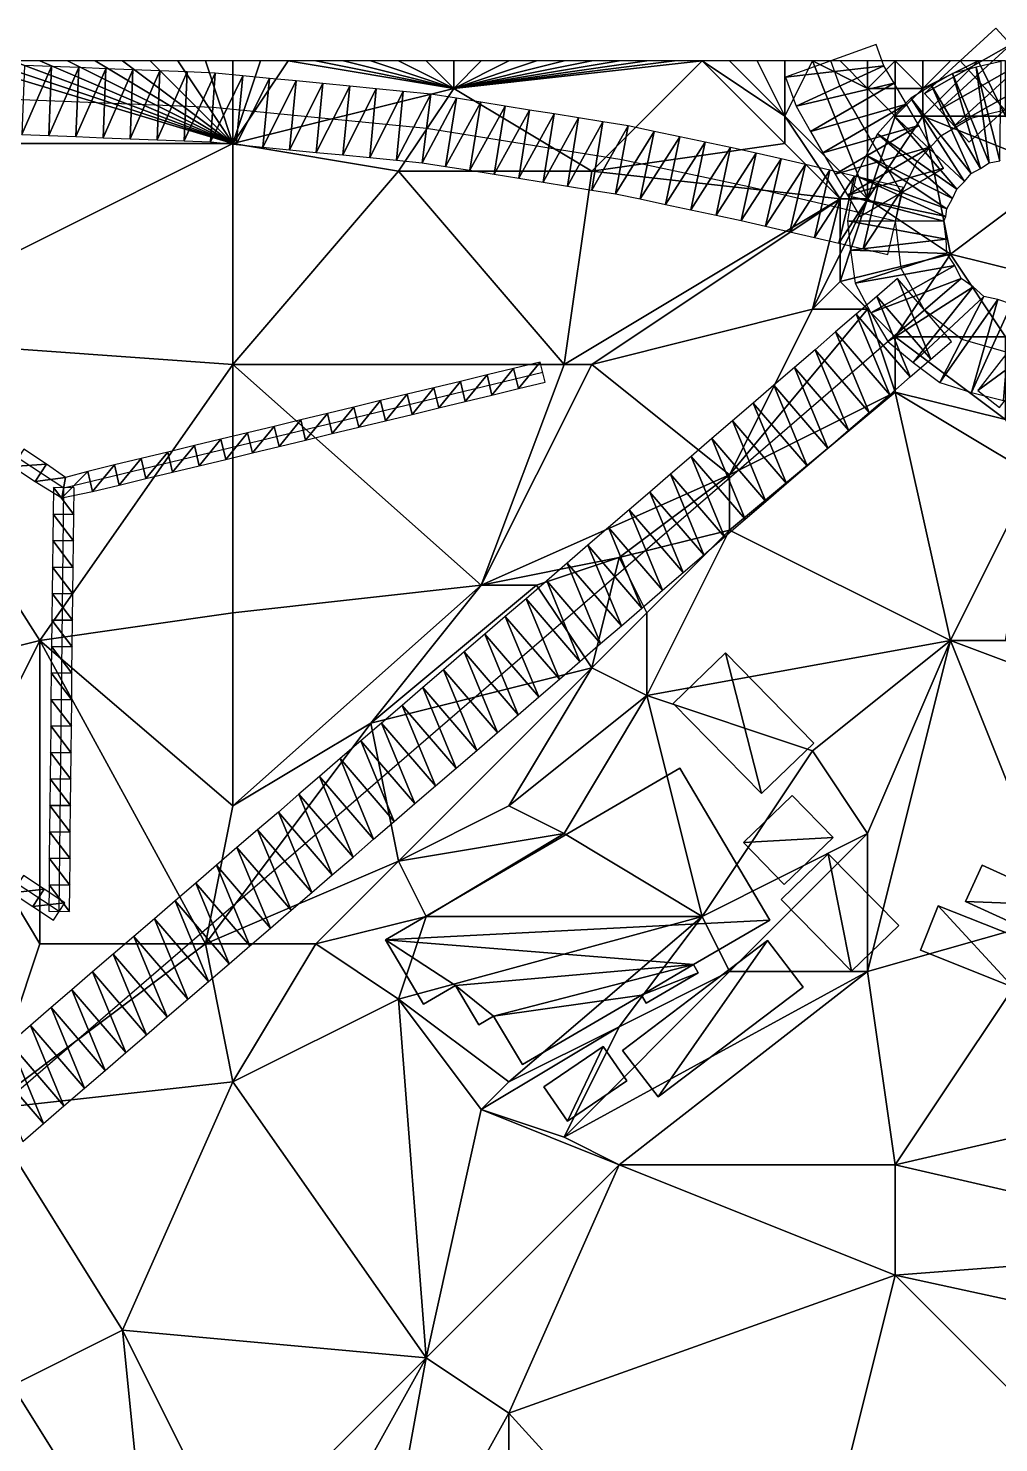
# Model space of a CAD drawing. Header units: metres. Extents: x -1103 to 901, y -902 to 905.
# Drawn here: x 273.2 to 343.5, y 799.9 to 902.4 of the extents above; entities that cross this region are included whole.
import ezdxf

# ---------------------------------------------------------------- set-up
doc = ezdxf.new("R2010")
doc.units = ezdxf.units.M
for name, color, linetype in [('OSM_BUILDING_FOOTPRINTS', 7, 'CONTINUOUS'), ('OSM_BUILDING_ROOFS', 1, 'CONTINUOUS'), ('OSM_BUILDING_WALLS', 8, 'CONTINUOUS'), ('OSM_PATH_AXES', 30, 'CONTINUOUS'), ('OSM_PATH_SURFACE', 30, 'CONTINUOUS'), ('OSM_ROAD_AXES', 2, 'CONTINUOUS'), ('OSM_ROAD_SURFACE', 9, 'CONTINUOUS'), ('OSM_TERRAIN', 3, 'CONTINUOUS')]:
    doc.layers.add(name, color=color, linetype=linetype)

msp = doc.modelspace()

# ---------------------------------------------------------------- linework, layer by layer
at = {"layer": 'OSM_BUILDING_FOOTPRINTS'}
for points in [[(319.91, 853.43, 14), (323.71, 857.09, 14), (330.1, 850.56, 14), (326.3, 846.9, 14), (319.91, 853.43, 14)], [(320.39, 848.75, 13.51), (326.91, 837.73, 13.51), (321.37, 834.5, 13.51), (321.72, 833.91, 13.51), (317.96, 831.71, 13.51), (317.61, 832.3, 13.51), (308.98, 827.26, 13.51), (306.89, 830.77, 13.51), (305.82, 830.15, 13.51), (304.14, 833, 13.51), (301.81, 831.63, 13.51), (299.05, 836.3, 13.51), (320.39, 848.75, 13.51)], [(328.54, 846.75, 13.57), (331.5, 843.72, 13.57), (327.96, 840.32, 13.57), (325.01, 843.35, 13.57), (328.54, 846.75, 13.57)], [(327.73, 839.22, 13.31), (331.13, 842.53, 13.31), (336.25, 837.33, 13.31), (332.84, 834.02, 13.31), (327.73, 839.22, 13.31)], [(342.31, 841.7, 12.94), (348.72, 838.78, 12.94), (347.5, 836.15, 12.94), (341.09, 839.07, 12.94), (342.31, 841.7, 12.94)], [(337.83, 835.56, 13.07), (339.12, 838.77, 13.07), (345.83, 836.1, 13.07), (344.54, 832.88, 13.07), (337.83, 835.56, 13.07)], [(316.23, 828.27, 13.3), (326.74, 836.24, 13.3), (329.32, 832.88, 13.3), (318.81, 824.92, 13.3), (316.23, 828.27, 13.3)], [(310.53, 825.65, 13.15), (314.84, 828.58, 13.15), (316.55, 826.08, 13.15), (312.24, 823.16, 13.15), (310.53, 825.65, 13.15)]]:
    msp.add_polyline3d(points, close=True, dxfattribs=at)
at = {"layer": 'OSM_BUILDING_ROOFS'}
for points in [[(323.71, 857.09, 24), (319.91, 853.43, 24), (326.3, 846.9, 24)], [(323.71, 857.09, 24), (326.3, 846.9, 24), (330.1, 850.56, 24)], [(326.91, 837.73, 23.51), (320.39, 848.75, 23.51), (299.05, 836.3, 23.51)], [(331.5, 843.72, 23.57), (328.54, 846.75, 23.57), (325.01, 843.35, 23.57)], [(331.5, 843.72, 23.57), (325.01, 843.35, 23.57), (327.96, 840.32, 23.57)], [(331.13, 842.53, 23.31), (327.73, 839.22, 23.31), (332.84, 834.02, 23.31)], [(331.13, 842.53, 23.31), (332.84, 834.02, 23.31), (336.25, 837.33, 23.31)], [(348.72, 838.78, 22.94), (342.31, 841.7, 22.94), (341.09, 839.07, 22.94)], [(339.12, 838.77, 23.07), (337.83, 835.56, 23.07), (344.54, 832.88, 23.07)], [(339.12, 838.77, 23.07), (344.54, 832.88, 23.07), (345.83, 836.1, 23.07)], [(348.72, 838.78, 22.94), (341.09, 839.07, 22.94), (347.5, 836.15, 22.94)], [(321.37, 834.5, 23.51), (326.91, 837.73, 23.51), (299.05, 836.3, 23.51)], [(299.05, 836.3, 23.51), (301.81, 831.63, 23.51), (304.14, 833, 23.51)], [(321.37, 834.5, 23.51), (299.05, 836.3, 23.51), (304.14, 833, 23.51)], [(326.74, 836.24, 23.3), (316.23, 828.27, 23.3), (318.81, 824.92, 23.3)], [(326.74, 836.24, 23.3), (318.81, 824.92, 23.3), (329.32, 832.88, 23.3)], [(321.37, 834.5, 23.51), (304.14, 833, 23.51), (306.89, 830.77, 23.51)], [(321.37, 834.5, 23.51), (306.89, 830.77, 23.51), (317.61, 832.3, 23.51)], [(317.61, 832.3, 23.51), (321.72, 833.91, 23.51), (321.37, 834.5, 23.51)], [(317.61, 832.3, 23.51), (317.96, 831.71, 23.51), (321.72, 833.91, 23.51)], [(304.14, 833, 23.51), (305.82, 830.15, 23.51), (306.89, 830.77, 23.51)], [(306.89, 830.77, 23.51), (308.98, 827.26, 23.51), (317.61, 832.3, 23.51)], [(314.84, 828.58, 23.15), (310.53, 825.65, 23.15), (312.24, 823.16, 23.15)], [(314.84, 828.58, 23.15), (312.24, 823.16, 23.15), (316.55, 826.08, 23.15)]]:
    msp.add_3dface(points, dxfattribs=at)
at = {"layer": 'OSM_BUILDING_WALLS'}
for points in [[(323.71, 857.09, 14), (319.91, 853.43, 14), (319.91, 853.43, 24)], [(323.71, 857.09, 14), (319.91, 853.43, 24), (323.71, 857.09, 24)], [(330.1, 850.56, 14), (323.71, 857.09, 14), (323.71, 857.09, 24)], [(330.1, 850.56, 14), (323.71, 857.09, 24), (330.1, 850.56, 24)], [(319.91, 853.43, 14), (326.3, 846.9, 14), (326.3, 846.9, 24)], [(319.91, 853.43, 14), (326.3, 846.9, 24), (319.91, 853.43, 24)], [(326.3, 846.9, 14), (330.1, 850.56, 14), (330.1, 850.56, 24)], [(326.3, 846.9, 14), (330.1, 850.56, 24), (326.3, 846.9, 24)], [(320.39, 848.75, 13.51), (299.05, 836.3, 13.51), (299.05, 836.3, 23.51)], [(320.39, 848.75, 13.51), (299.05, 836.3, 23.51), (320.39, 848.75, 23.51)], [(326.91, 837.73, 13.51), (320.39, 848.75, 13.51), (320.39, 848.75, 23.51)], [(326.91, 837.73, 13.51), (320.39, 848.75, 23.51), (326.91, 837.73, 23.51)], [(328.54, 846.75, 13.57), (325.01, 843.35, 13.57), (325.01, 843.35, 23.57)], [(328.54, 846.75, 13.57), (325.01, 843.35, 23.57), (328.54, 846.75, 23.57)], [(331.5, 843.72, 13.57), (328.54, 846.75, 13.57), (328.54, 846.75, 23.57)], [(331.5, 843.72, 13.57), (328.54, 846.75, 23.57), (331.5, 843.72, 23.57)], [(327.96, 840.32, 13.57), (331.5, 843.72, 13.57), (331.5, 843.72, 23.57)], [(327.96, 840.32, 13.57), (331.5, 843.72, 23.57), (327.96, 840.32, 23.57)], [(325.01, 843.35, 13.57), (327.96, 840.32, 13.57), (327.96, 840.32, 23.57)], [(325.01, 843.35, 13.57), (327.96, 840.32, 23.57), (325.01, 843.35, 23.57)], [(331.13, 842.53, 13.31), (327.73, 839.22, 13.31), (327.73, 839.22, 23.31)], [(331.13, 842.53, 13.31), (327.73, 839.22, 23.31), (331.13, 842.53, 23.31)], [(336.25, 837.33, 13.31), (331.13, 842.53, 13.31), (331.13, 842.53, 23.31)], [(336.25, 837.33, 13.31), (331.13, 842.53, 23.31), (336.25, 837.33, 23.31)], [(342.31, 841.7, 12.94), (341.09, 839.07, 12.94), (341.09, 839.07, 22.94)], [(342.31, 841.7, 12.94), (341.09, 839.07, 22.94), (342.31, 841.7, 22.94)], [(348.72, 838.78, 12.94), (342.31, 841.7, 12.94), (342.31, 841.7, 22.94)], [(348.72, 838.78, 12.94), (342.31, 841.7, 22.94), (348.72, 838.78, 22.94)], [(327.73, 839.22, 13.31), (332.84, 834.02, 13.31), (332.84, 834.02, 23.31)], [(327.73, 839.22, 13.31), (332.84, 834.02, 23.31), (327.73, 839.22, 23.31)], [(339.12, 838.77, 13.07), (337.83, 835.56, 13.07), (337.83, 835.56, 23.07)], [(339.12, 838.77, 13.07), (337.83, 835.56, 23.07), (339.12, 838.77, 23.07)], [(345.83, 836.1, 13.07), (339.12, 838.77, 13.07), (339.12, 838.77, 23.07)], [(345.83, 836.1, 13.07), (339.12, 838.77, 23.07), (345.83, 836.1, 23.07)], [(341.09, 839.07, 12.94), (347.5, 836.15, 12.94), (347.5, 836.15, 22.94)], [(341.09, 839.07, 12.94), (347.5, 836.15, 22.94), (341.09, 839.07, 22.94)], [(321.37, 834.5, 13.51), (326.91, 837.73, 13.51), (326.91, 837.73, 23.51)], [(321.37, 834.5, 13.51), (326.91, 837.73, 23.51), (321.37, 834.5, 23.51)], [(332.84, 834.02, 13.31), (336.25, 837.33, 13.31), (336.25, 837.33, 23.31)], [(332.84, 834.02, 13.31), (336.25, 837.33, 23.31), (332.84, 834.02, 23.31)], [(299.05, 836.3, 13.51), (301.81, 831.63, 13.51), (301.81, 831.63, 23.51)], [(299.05, 836.3, 13.51), (301.81, 831.63, 23.51), (299.05, 836.3, 23.51)], [(326.74, 836.24, 13.3), (316.23, 828.27, 13.3), (316.23, 828.27, 23.3)], [(326.74, 836.24, 13.3), (316.23, 828.27, 23.3), (326.74, 836.24, 23.3)], [(329.32, 832.88, 13.3), (326.74, 836.24, 13.3), (326.74, 836.24, 23.3)], [(329.32, 832.88, 13.3), (326.74, 836.24, 23.3), (329.32, 832.88, 23.3)], [(337.83, 835.56, 13.07), (344.54, 832.88, 13.07), (344.54, 832.88, 23.07)], [(337.83, 835.56, 13.07), (344.54, 832.88, 23.07), (337.83, 835.56, 23.07)], [(321.72, 833.91, 13.51), (321.37, 834.5, 13.51), (321.37, 834.5, 23.51)], [(321.72, 833.91, 13.51), (321.37, 834.5, 23.51), (321.72, 833.91, 23.51)], [(317.96, 831.71, 13.51), (321.72, 833.91, 13.51), (321.72, 833.91, 23.51)], [(317.96, 831.71, 13.51), (321.72, 833.91, 23.51), (317.96, 831.71, 23.51)], [(301.81, 831.63, 13.51), (304.14, 833, 13.51), (304.14, 833, 23.51)], [(301.81, 831.63, 13.51), (304.14, 833, 23.51), (301.81, 831.63, 23.51)], [(304.14, 833, 13.51), (305.82, 830.15, 13.51), (305.82, 830.15, 23.51)], [(304.14, 833, 13.51), (305.82, 830.15, 23.51), (304.14, 833, 23.51)], [(318.81, 824.92, 13.3), (329.32, 832.88, 13.3), (329.32, 832.88, 23.3)], [(318.81, 824.92, 13.3), (329.32, 832.88, 23.3), (318.81, 824.92, 23.3)], [(308.98, 827.26, 13.51), (317.61, 832.3, 13.51), (317.61, 832.3, 23.51)], [(308.98, 827.26, 13.51), (317.61, 832.3, 23.51), (308.98, 827.26, 23.51)], [(317.61, 832.3, 13.51), (317.96, 831.71, 13.51), (317.96, 831.71, 23.51)], [(317.61, 832.3, 13.51), (317.96, 831.71, 23.51), (317.61, 832.3, 23.51)], [(305.82, 830.15, 13.51), (306.89, 830.77, 13.51), (306.89, 830.77, 23.51)], [(305.82, 830.15, 13.51), (306.89, 830.77, 23.51), (305.82, 830.15, 23.51)], [(306.89, 830.77, 13.51), (308.98, 827.26, 13.51), (308.98, 827.26, 23.51)], [(306.89, 830.77, 13.51), (308.98, 827.26, 23.51), (306.89, 830.77, 23.51)], [(314.84, 828.58, 13.15), (310.53, 825.65, 13.15), (310.53, 825.65, 23.15)], [(314.84, 828.58, 13.15), (310.53, 825.65, 23.15), (314.84, 828.58, 23.15)], [(316.55, 826.08, 13.15), (314.84, 828.58, 13.15), (314.84, 828.58, 23.15)], [(316.55, 826.08, 13.15), (314.84, 828.58, 23.15), (316.55, 826.08, 23.15)], [(316.23, 828.27, 13.3), (318.81, 824.92, 13.3), (318.81, 824.92, 23.3)], [(316.23, 828.27, 13.3), (318.81, 824.92, 23.3), (316.23, 828.27, 23.3)], [(310.53, 825.65, 13.15), (312.24, 823.16, 13.15), (312.24, 823.16, 23.15)], [(310.53, 825.65, 13.15), (312.24, 823.16, 23.15), (310.53, 825.65, 23.15)], [(312.24, 823.16, 13.15), (316.55, 826.08, 13.15), (316.55, 826.08, 23.15)], [(312.24, 823.16, 13.15), (316.55, 826.08, 23.15), (312.24, 823.16, 23.15)]]:
    msp.add_3dface(points, dxfattribs=at)
at = {"layer": 'OSM_PATH_AXES'}
for points in [[(262.49, 877.72, 16.7), (275.73, 869.06, 17.34), (310.45, 877.44, 17.61)], [(275.4, 838.36, 16.31), (275.73, 869.06, 17.34)], [(275.4, 838.36, 16.31), (269.42, 842.3, 16.19), (265.36, 843.89, 15.93), (260.01, 844.82, 15.44), (255.41, 843.21, 14.91), (250.58, 840.84, 14.32), (237.51, 832.41, 13.06)]]:
    msp.add_polyline3d(points, dxfattribs=at)
at = {"layer": 'OSM_PATH_SURFACE'}
for points in [[(306.77, 875.78, 17.77), (308.34, 877.71, 17.73), (306.42, 877.24, 17.76)], [(306.77, 875.78, 17.77), (308.7, 876.25, 17.73), (308.34, 877.71, 17.73)], [(308.7, 876.25, 17.73), (310.27, 878.17, 17.68), (308.34, 877.71, 17.73)], [(308.7, 876.25, 17.73), (310.62, 876.71, 17.69), (310.27, 878.17, 17.68)], [(302.91, 874.85, 17.84), (304.49, 876.77, 17.8), (302.56, 876.31, 17.84)], [(302.91, 874.85, 17.84), (304.84, 875.32, 17.8), (304.49, 876.77, 17.8)], [(304.84, 875.32, 17.8), (306.42, 877.24, 17.76), (304.49, 876.77, 17.8)], [(304.84, 875.32, 17.8), (306.77, 875.78, 17.77), (306.42, 877.24, 17.76)], [(299.05, 873.92, 17.91), (300.63, 875.84, 17.87), (298.7, 875.38, 17.91)], [(299.05, 873.92, 17.91), (300.98, 874.38, 17.88), (300.63, 875.84, 17.87)], [(300.98, 874.38, 17.88), (302.56, 876.31, 17.84), (300.63, 875.84, 17.87)], [(300.98, 874.38, 17.88), (302.91, 874.85, 17.84), (302.56, 876.31, 17.84)], [(293.26, 872.52, 18.01), (294.84, 874.45, 17.98), (292.91, 873.98, 18.02)], [(293.26, 872.52, 18.01), (295.19, 872.99, 17.98), (294.84, 874.45, 17.98)], [(295.19, 872.99, 17.98), (296.77, 874.91, 17.94), (294.84, 874.45, 17.98)], [(295.19, 872.99, 17.98), (297.12, 873.45, 17.95), (296.77, 874.91, 17.94)], [(297.12, 873.45, 17.95), (298.7, 875.38, 17.91), (296.77, 874.91, 17.94)], [(297.12, 873.45, 17.95), (299.05, 873.92, 17.91), (298.7, 875.38, 17.91)], [(289.41, 871.59, 18.03), (290.98, 873.51, 18.03), (289.06, 873.05, 18.04)], [(289.41, 871.59, 18.03), (291.34, 872.06, 18.02), (290.98, 873.51, 18.03)], [(291.34, 872.06, 18.02), (292.91, 873.98, 18.02), (290.98, 873.51, 18.03)], [(291.34, 872.06, 18.02), (293.26, 872.52, 18.01), (292.91, 873.98, 18.02)], [(285.55, 870.66, 17.92), (287.13, 872.58, 18), (285.2, 872.12, 17.91)], [(285.55, 870.66, 17.92), (287.48, 871.12, 18.01), (287.13, 872.58, 18)], [(287.48, 871.12, 18.01), (289.06, 873.05, 18.04), (287.13, 872.58, 18)], [(287.48, 871.12, 18.01), (289.41, 871.59, 18.03), (289.06, 873.05, 18.04)], [(272.01, 870.6, 17.24), (274.48, 870.77, 17.36), (272.83, 871.85, 17.29)], [(281.69, 869.73, 17.73), (283.27, 871.65, 17.81), (281.34, 871.18, 17.71)], [(281.69, 869.73, 17.73), (283.62, 870.19, 17.82), (283.27, 871.65, 17.81)], [(283.62, 870.19, 17.82), (285.2, 872.12, 17.91), (283.27, 871.65, 17.81)], [(283.62, 870.19, 17.82), (285.55, 870.66, 17.92), (285.2, 872.12, 17.91)], [(272.01, 870.6, 17.24), (273.66, 869.51, 17.32), (274.48, 870.77, 17.36)], [(273.66, 869.51, 17.32), (275.86, 869.8, 17.43), (274.48, 870.77, 17.36)], [(277.83, 868.8, 17.53), (279.41, 870.72, 17.61), (277.48, 870.25, 17.51)], [(277.83, 868.8, 17.53), (279.76, 869.26, 17.63), (279.41, 870.72, 17.61)], [(279.76, 869.26, 17.63), (281.34, 871.18, 17.71), (279.41, 870.72, 17.61)], [(279.76, 869.26, 17.63), (281.69, 869.73, 17.73), (281.34, 871.18, 17.71)], [(273.66, 869.51, 17.32), (275.6, 868.32, 17.41), (275.86, 869.8, 17.43)], [(275.6, 868.32, 17.41), (277.83, 868.8, 17.53), (277.48, 870.25, 17.51)], [(275.6, 868.32, 17.41), (277.48, 870.25, 17.51), (275.86, 869.8, 17.43)], [(276.46, 867.13, 17.45), (274.98, 869.07, 17.38), (274.96, 867.15, 17.38)], [(276.46, 867.13, 17.45), (276.48, 869.05, 17.46), (274.98, 869.07, 17.38)], [(276.44, 865.21, 17.44), (274.96, 867.15, 17.38), (274.94, 865.23, 17.37)], [(276.44, 865.21, 17.44), (276.46, 867.13, 17.45), (274.96, 867.15, 17.38)], [(276.42, 863.29, 17.43), (274.94, 865.23, 17.37), (274.92, 863.31, 17.36)], [(276.42, 863.29, 17.43), (276.44, 865.21, 17.44), (274.94, 865.23, 17.37)], [(276.39, 861.38, 17.43), (274.92, 863.31, 17.36), (274.9, 861.39, 17.35)], [(276.39, 861.38, 17.43), (276.42, 863.29, 17.43), (274.92, 863.31, 17.36)], [(276.38, 859.46, 17.42), (274.9, 861.39, 17.35), (274.88, 859.47, 17.34)], [(276.38, 859.46, 17.42), (276.39, 861.38, 17.43), (274.9, 861.39, 17.35)], [(276.35, 857.54, 17.37), (274.88, 859.47, 17.34), (274.85, 857.55, 17.3)], [(276.35, 857.54, 17.37), (276.38, 859.46, 17.42), (274.88, 859.47, 17.34)], [(276.33, 855.62, 17.27), (274.85, 857.55, 17.3), (274.83, 855.64, 17.22)], [(276.33, 855.62, 17.27), (276.35, 857.54, 17.37), (274.85, 857.55, 17.3)], [(276.31, 853.7, 17.19), (274.83, 855.64, 17.22), (274.81, 853.72, 17.12)], [(276.31, 853.7, 17.19), (276.33, 855.62, 17.27), (274.83, 855.64, 17.22)], [(276.29, 851.78, 17.1), (274.81, 853.72, 17.12), (274.79, 851.8, 17.03)], [(276.29, 851.78, 17.1), (276.31, 853.7, 17.19), (274.81, 853.72, 17.12)], [(276.27, 849.86, 17), (274.79, 851.8, 17.03), (274.77, 849.88, 16.93)], [(276.27, 849.86, 17), (276.29, 851.78, 17.1), (274.79, 851.8, 17.03)], [(276.25, 847.95, 16.91), (274.77, 849.88, 16.93), (274.75, 847.96, 16.84)], [(276.25, 847.95, 16.91), (276.27, 849.86, 17), (274.77, 849.88, 16.93)], [(276.23, 846.03, 16.81), (274.75, 847.96, 16.84), (274.73, 846.04, 16.74)], [(276.23, 846.03, 16.81), (276.25, 847.95, 16.91), (274.75, 847.96, 16.84)], [(276.21, 844.11, 16.71), (274.73, 846.04, 16.74), (274.71, 844.12, 16.64)], [(276.21, 844.11, 16.71), (276.23, 846.03, 16.81), (274.73, 846.04, 16.74)], [(276.19, 842.19, 16.62), (274.71, 844.12, 16.64), (274.69, 842.21, 16.55)], [(276.19, 842.19, 16.62), (276.21, 844.11, 16.71), (274.71, 844.12, 16.64)], [(276.17, 840.27, 16.52), (274.69, 842.21, 16.55), (274.67, 840.29, 16.45)], [(276.17, 840.27, 16.52), (276.19, 842.19, 16.62), (274.69, 842.21, 16.55)], [(274.31, 839.97, 16.42), (272.82, 840.95, 16.39), (271.99, 839.7, 16.28)], [(274.31, 839.97, 16.42), (271.99, 839.7, 16.28), (273.49, 838.72, 16.32)], [(275.81, 838.99, 16.44), (274.31, 839.97, 16.42), (273.49, 838.72, 16.32)], [(276.15, 838.35, 16.43), (274.67, 840.29, 16.45), (274.65, 838.37, 16.36)], [(276.15, 838.35, 16.43), (276.17, 840.27, 16.52), (274.67, 840.29, 16.45)], [(275.81, 838.99, 16.44), (273.49, 838.72, 16.32), (274.98, 837.73, 16.34)]]:
    msp.add_3dface(points, dxfattribs=at)
at = {"layer": 'OSM_ROAD_AXES'}
for points in [[(336.03, 888.39, 14.46), (325.38, 890.88, 15.61), (316.19, 892.83, 16.39), (302.03, 895.1, 17.18), (286.53, 896.62, 17.01), (202.15, 900, 15.54)], [(336.46, 890.47, 14.37), (331.99, 898.18, 14.65), (331.34, 900, 14.69)], [(340.71, 900, 13.64), (343.94, 896.46, 13.46)], [(353.42, 890.27, 12.42), (353.77, 886.85, 12.37), (352.79, 883.57, 12.71), (350.61, 880.89, 13), (347.58, 879.24, 13.39), (344.14, 878.87, 13.77), (340.82, 879.81, 14.03), (338.13, 881.94, 14.36), (336.43, 884.96, 14.56), (336.03, 888.39, 14.46), (336.46, 890.47, 14.37), (337.59, 892.71, 14.24), (339.31, 894.56, 13.96), (341.49, 895.84, 13.71), (343.94, 896.46, 13.46), (346.99, 896.27, 13), (349.8, 895.06, 12.71), (352.02, 892.98, 12.52), (353.42, 890.27, 12.42)], [(338.13, 881.94, 14.36), (234.9, 793.04, 12.9), (204.72, 767.89, 16.83), (76.88, 658.59, 15.21), (-16.85, 578.44, 10.14), (-81.96, 522.77, 11.32), (-163.31, 453.63, 16.81), (-182, 437.74, 14.9), (-234.69, 391.56, 11.19), (-256.57, 375.21, 14.92), (-337.59, 302.82, 14.85)]]:
    msp.add_polyline3d(points, dxfattribs=at)
at = {"layer": 'OSM_ROAD_SURFACE'}
for points in [[(338.13, 897.64, 13.63), (344.37, 901.18, 13.62), (343.3, 902.36, 13.62)], [(335.17, 899.64, 14.1), (334.63, 901.18, 14.66), (328.04, 898.82, 14.91)], [(338.13, 897.64, 13.63), (339.2, 896.46, 14), (344.37, 901.18, 13.62)], [(339.2, 896.46, 14), (345.45, 900, 13.62), (344.37, 901.18, 13.62)], [(339.2, 896.46, 14), (340.28, 895.28, 13.82), (345.45, 900, 13.62)], [(340.28, 895.28, 13.82), (346.53, 898.82, 12.96), (345.45, 900, 13.62)], [(274.85, 899.59, 16.52), (272.89, 899.67, 16.44), (272.69, 894.67, 16.55)], [(274.85, 899.59, 16.52), (272.69, 894.67, 16.55), (274.65, 894.59, 16.62)], [(276.82, 899.51, 16.62), (274.85, 899.59, 16.52), (274.65, 894.59, 16.62)], [(276.82, 899.51, 16.62), (274.65, 894.59, 16.62), (276.62, 894.51, 16.7)], [(278.78, 899.43, 16.71), (276.82, 899.51, 16.62), (276.62, 894.51, 16.7)], [(278.78, 899.43, 16.71), (276.62, 894.51, 16.7), (278.58, 894.43, 16.77)], [(280.74, 899.35, 16.81), (278.78, 899.43, 16.71), (278.58, 894.43, 16.77)], [(280.74, 899.35, 16.81), (278.58, 894.43, 16.77), (280.54, 894.36, 16.85)], [(282.7, 899.27, 16.9), (280.74, 899.35, 16.81), (280.54, 894.36, 16.85)], [(282.7, 899.27, 16.9), (280.54, 894.36, 16.85), (282.5, 894.28, 16.93)], [(284.67, 899.2, 16.97), (282.7, 899.27, 16.9), (282.5, 894.28, 16.93)], [(284.67, 899.2, 16.97), (282.5, 894.28, 16.93), (284.47, 894.2, 17)], [(286.7, 899.11, 17.04), (284.67, 899.2, 16.97), (284.47, 894.2, 17)], [(286.7, 899.11, 17.04), (284.47, 894.2, 17), (286.36, 894.12, 17.07)], [(288.71, 898.92, 17.07), (286.7, 899.11, 17.04), (286.36, 894.12, 17.07)], [(335.17, 899.64, 14.1), (328.04, 898.82, 14.91), (328.81, 896.71, 14.94)], [(335.92, 898.39, 14.49), (335.17, 899.64, 14.1), (328.81, 896.71, 14.94)], [(342.18, 892.19, 13.66), (340.16, 899.08, 13.55), (338.62, 898.22, 13.54)], [(342.82, 892.61, 13.51), (341.86, 899.55, 13.63), (340.16, 899.08, 13.55)], [(342.18, 892.19, 13.66), (342.82, 892.61, 13.51), (340.16, 899.08, 13.55)], [(343.57, 892.76, 13.36), (343.67, 899.95, 13.45), (341.86, 899.55, 13.63)], [(342.82, 892.61, 13.51), (343.57, 892.76, 13.36), (341.86, 899.55, 13.63)], [(288.71, 898.92, 17.07), (286.36, 894.12, 17.07), (288.22, 893.94, 17.14)], [(290.65, 898.73, 17.08), (288.71, 898.92, 17.07), (288.22, 893.94, 17.14)], [(290.65, 898.73, 17.08), (288.22, 893.94, 17.14), (290.16, 893.75, 17.16)], [(292.58, 898.54, 17.09), (290.65, 898.73, 17.08), (290.16, 893.75, 17.16)], [(292.58, 898.54, 17.09), (290.16, 893.75, 17.16), (292.1, 893.56, 17.18)], [(294.52, 898.35, 17.11), (292.58, 898.54, 17.09), (292.1, 893.56, 17.18)], [(294.52, 898.35, 17.11), (292.1, 893.56, 17.18), (294.03, 893.37, 17.2)], [(296.46, 898.16, 17.12), (294.52, 898.35, 17.11), (294.03, 893.37, 17.2)], [(296.46, 898.16, 17.12), (294.03, 893.37, 17.2), (295.97, 893.18, 17.23)], [(298.39, 897.97, 17.14), (296.46, 898.16, 17.12), (295.97, 893.18, 17.23)], [(298.39, 897.97, 17.14), (295.97, 893.18, 17.23), (297.91, 892.99, 17.25)], [(300.33, 897.78, 17.15), (298.39, 897.97, 17.14), (297.91, 892.99, 17.25)], [(335.92, 898.39, 14.49), (328.81, 896.71, 14.94), (329.86, 894.88, 14.86)], [(336.81, 896.85, 13.81), (335.92, 898.39, 14.49), (329.86, 894.88, 14.86)], [(341.5, 891.83, 13.81), (338.62, 898.22, 13.54), (337.12, 897.29, 13.77)], [(341.5, 891.83, 13.81), (342.18, 892.19, 13.66), (338.62, 898.22, 13.54)], [(340.28, 895.28, 13.82), (341.36, 894.1, 13.67), (346.53, 898.82, 12.96)], [(300.33, 897.78, 17.15), (297.91, 892.99, 17.25), (299.85, 892.8, 17.27)], [(302.34, 897.58, 17.17), (300.33, 897.78, 17.15), (299.85, 892.8, 17.27)], [(302.34, 897.58, 17.17), (299.85, 892.8, 17.27), (301.71, 892.62, 17.21)], [(304.19, 897.29, 17.15), (302.34, 897.58, 17.17), (301.71, 892.62, 17.21)], [(304.19, 897.29, 17.15), (301.71, 892.62, 17.21), (303.4, 892.35, 17.13)], [(305.96, 897, 17.06), (304.19, 897.29, 17.15), (303.4, 892.35, 17.13)], [(305.96, 897, 17.06), (303.4, 892.35, 17.13), (305.17, 892.07, 17.04)], [(307.73, 896.72, 16.95), (305.96, 897, 17.06), (305.17, 892.07, 17.04)], [(341.01, 891.25, 13.94), (337.12, 897.29, 13.77), (335.89, 896.03, 14.04)], [(341.01, 891.25, 13.94), (341.5, 891.83, 13.81), (337.12, 897.29, 13.77)], [(307.73, 896.72, 16.95), (305.17, 892.07, 17.04), (306.94, 891.78, 16.96)], [(309.5, 896.43, 16.84), (307.73, 896.72, 16.95), (306.94, 891.78, 16.96)], [(309.5, 896.43, 16.84), (306.94, 891.78, 16.96), (308.71, 891.5, 16.9)], [(311.27, 896.15, 16.73), (309.5, 896.43, 16.84), (308.71, 891.5, 16.9)], [(311.27, 896.15, 16.73), (308.71, 891.5, 16.9), (310.48, 891.21, 16.83)], [(313.04, 895.86, 16.62), (311.27, 896.15, 16.73), (310.48, 891.21, 16.83)], [(336.81, 896.85, 13.81), (329.86, 894.88, 14.86), (330.75, 893.34, 14.79)], [(337.7, 895.31, 14.18), (336.81, 896.85, 13.81), (330.75, 893.34, 14.79)], [(340.46, 890.71, 14.08), (335.89, 896.03, 14.04), (334.71, 894.72, 14.37)], [(340.46, 890.71, 14.08), (341.01, 891.25, 13.94), (335.89, 896.03, 14.04)], [(313.04, 895.86, 16.62), (310.48, 891.21, 16.83), (312.25, 890.93, 16.76)], [(314.81, 895.58, 16.51), (313.04, 895.86, 16.62), (312.25, 890.93, 16.76)], [(314.81, 895.58, 16.51), (312.25, 890.93, 16.76), (314.02, 890.64, 16.69)], [(316.64, 895.28, 16.39), (314.81, 895.58, 16.51), (314.02, 890.64, 16.69)], [(316.64, 895.28, 16.39), (314.02, 890.64, 16.69), (315.73, 890.37, 16.55)], [(318.54, 894.88, 16.26), (316.64, 895.28, 16.39), (315.73, 890.37, 16.55)], [(318.54, 894.88, 16.26), (315.73, 890.37, 16.55), (317.51, 889.99, 16.41)], [(320.38, 894.49, 16.13), (318.54, 894.88, 16.26), (317.51, 889.99, 16.41)], [(337.7, 895.31, 14.18), (330.75, 893.34, 14.79), (331.64, 891.8, 14.83)], [(338.59, 893.76, 14.2), (337.7, 895.31, 14.18), (331.64, 891.8, 14.83)], [(320.38, 894.49, 16.13), (317.51, 889.99, 16.41), (319.35, 889.6, 16.27)], [(322.22, 894.1, 16), (320.38, 894.49, 16.13), (319.35, 889.6, 16.27)], [(322.22, 894.1, 16), (319.35, 889.6, 16.27), (321.19, 889.21, 16.13)], [(324.06, 893.71, 15.87), (322.22, 894.1, 16), (321.19, 889.21, 16.13)], [(340.15, 890.02, 14.19), (334.71, 894.72, 14.37), (333.89, 893.16, 14.56)], [(340.15, 890.02, 14.19), (340.46, 890.71, 14.08), (334.71, 894.72, 14.37)], [(324.06, 893.71, 15.87), (321.19, 889.21, 16.13), (323.03, 888.82, 15.98)], [(325.93, 893.32, 15.72), (324.06, 893.71, 15.87), (323.03, 888.82, 15.98)], [(325.93, 893.32, 15.72), (323.03, 888.82, 15.98), (324.84, 888.44, 15.84)], [(327.73, 892.9, 15.56), (325.93, 893.32, 15.72), (324.84, 888.44, 15.84)], [(327.73, 892.9, 15.56), (324.84, 888.44, 15.84), (326.59, 888.03, 15.71)], [(329.5, 892.48, 15.41), (327.73, 892.9, 15.56), (326.59, 888.03, 15.71)], [(338.59, 893.76, 14.2), (331.64, 891.8, 14.83), (332.54, 890.26, 14.89)], [(339.49, 892.22, 14.15), (338.59, 893.76, 14.2), (332.54, 890.26, 14.89)], [(339.75, 889.28, 14.31), (333.89, 893.16, 14.56), (333.17, 891.66, 14.57)], [(339.75, 889.28, 14.31), (340.15, 890.02, 14.19), (333.89, 893.16, 14.56)], [(329.5, 892.48, 15.41), (326.59, 888.03, 15.71), (328.36, 887.61, 15.52)], [(331.27, 892.07, 14.88), (329.5, 892.48, 15.41), (328.36, 887.61, 15.52)], [(331.27, 892.07, 14.88), (328.36, 887.61, 15.52), (330.14, 887.2, 15.32)], [(333.05, 891.65, 14.58), (331.27, 892.07, 14.88), (330.14, 887.2, 15.32)], [(339.49, 892.22, 14.15), (332.54, 890.26, 14.89), (333.43, 888.71, 14.65)], [(333.05, 891.65, 14.58), (330.14, 887.2, 15.32), (331.91, 886.78, 15.11)], [(334.82, 891.24, 14.43), (333.05, 891.65, 14.58), (331.91, 886.78, 15.11)], [(334.82, 891.24, 14.43), (331.91, 886.78, 15.11), (333.68, 886.37, 14.63)], [(339.67, 888.72, 14.37), (333.17, 891.66, 14.57), (332.82, 890.14, 14.83)], [(339.67, 888.72, 14.37), (339.75, 889.28, 14.31), (333.17, 891.66, 14.57)], [(336.6, 890.82, 14.4), (334.82, 891.24, 14.43), (333.68, 886.37, 14.63)], [(336.6, 890.82, 14.4), (333.68, 886.37, 14.63), (335.46, 885.96, 14.61)], [(339.53, 888.37, 14.42), (332.82, 890.14, 14.83), (332.53, 888.41, 14.94)], [(339.53, 888.37, 14.42), (339.67, 888.72, 14.37), (332.82, 890.14, 14.83)], [(339.7, 887.08, 14.47), (339.53, 888.37, 14.42), (332.53, 888.41, 14.94)], [(339.7, 887.08, 14.47), (332.53, 888.41, 14.94), (332.75, 886.27, 14.66)], [(339.75, 886.05, 14.51), (339.7, 887.08, 14.47), (332.75, 886.27, 14.66)], [(339.75, 886.05, 14.51), (332.75, 886.27, 14.66), (333.1, 883.88, 14.7)], [(340.32, 885.17, 14.43), (339.75, 886.05, 14.51), (333.1, 883.88, 14.7)], [(340.32, 885.17, 14.43), (333.1, 883.88, 14.7), (334.23, 881.73, 14.88)], [(340.79, 884.22, 14.34), (340.32, 885.17, 14.43), (334.23, 881.73, 14.88)], [(340.79, 884.22, 14.34), (334.23, 881.73, 14.88), (335.47, 879.67, 14.72)], [(336.17, 884.22, 14.6), (334.67, 882.93, 14.61), (338.59, 878.38, 14.27)], [(341.65, 883.62, 14.23), (340.79, 884.22, 14.34), (335.47, 879.67, 14.72)], [(341.65, 883.62, 14.23), (335.47, 879.67, 14.72), (337.3, 878.13, 14.5)], [(336.17, 884.22, 14.6), (338.59, 878.38, 14.27), (340.08, 879.67, 14.14)], [(342.42, 882.92, 14.1), (341.65, 883.62, 14.23), (337.3, 878.13, 14.5)], [(334.67, 882.93, 14.61), (333.18, 881.64, 15.01), (337.09, 877.09, 14.7)], [(334.67, 882.93, 14.61), (337.09, 877.09, 14.7), (338.59, 878.38, 14.27)], [(342.42, 882.92, 14.1), (337.3, 878.13, 14.5), (339.23, 876.69, 14.36)], [(343.44, 882.71, 13.96), (342.42, 882.92, 14.1), (339.23, 876.69, 14.36)], [(343.44, 882.71, 13.96), (339.23, 876.69, 14.36), (341.53, 875.97, 14.06)], [(344.43, 882.36, 13.81), (343.44, 882.71, 13.96), (341.53, 875.97, 14.06)], [(333.18, 881.64, 15.01), (331.68, 880.35, 15.16), (335.6, 875.8, 15.11)], [(333.18, 881.64, 15.01), (335.6, 875.8, 15.11), (337.09, 877.09, 14.7)], [(344.43, 882.36, 13.81), (341.53, 875.97, 14.06), (343.85, 875.38, 13.88)], [(347.87, 880.4, 13.32), (346.29, 881.63, 13.44), (341.99, 876.11, 14.02)], [(331.68, 880.35, 15.16), (330.19, 879.06, 15.31), (334.1, 874.51, 15.26)], [(331.68, 880.35, 15.16), (334.1, 874.51, 15.26), (335.6, 875.8, 15.11)], [(347.87, 880.4, 13.32), (341.99, 876.11, 14.02), (343.56, 874.88, 13.91)], [(330.19, 879.06, 15.31), (328.69, 877.77, 15.46), (332.61, 873.23, 15.42)], [(330.19, 879.06, 15.31), (332.61, 873.23, 15.42), (334.1, 874.51, 15.26)], [(328.69, 877.77, 15.46), (327.19, 876.49, 15.61), (331.11, 871.94, 15.57)], [(328.69, 877.77, 15.46), (331.11, 871.94, 15.57), (332.61, 873.23, 15.42)], [(327.19, 876.49, 15.61), (325.7, 875.2, 15.77), (329.61, 870.65, 15.73)], [(327.19, 876.49, 15.61), (329.61, 870.65, 15.73), (331.11, 871.94, 15.57)], [(325.7, 875.2, 15.77), (324.2, 873.91, 15.93), (328.12, 869.36, 15.88)], [(325.7, 875.2, 15.77), (328.12, 869.36, 15.88), (329.61, 870.65, 15.73)], [(324.2, 873.91, 15.93), (322.7, 872.62, 16.09), (326.62, 868.07, 16.03)], [(324.2, 873.91, 15.93), (326.62, 868.07, 16.03), (328.12, 869.36, 15.88)], [(322.7, 872.62, 16.09), (321.21, 871.33, 16.24), (325.12, 866.78, 16.18)], [(322.7, 872.62, 16.09), (325.12, 866.78, 16.18), (326.62, 868.07, 16.03)], [(321.21, 871.33, 16.24), (319.71, 870.04, 16.39), (323.63, 865.5, 16.32)], [(321.21, 871.33, 16.24), (323.63, 865.5, 16.32), (325.12, 866.78, 16.18)], [(319.71, 870.04, 16.39), (318.22, 868.75, 16.55), (322.13, 864.21, 16.47)], [(319.71, 870.04, 16.39), (322.13, 864.21, 16.47), (323.63, 865.5, 16.32)], [(318.22, 868.75, 16.55), (316.72, 867.47, 16.7), (320.64, 862.92, 16.6)], [(318.22, 868.75, 16.55), (320.64, 862.92, 16.6), (322.13, 864.21, 16.47)], [(316.72, 867.47, 16.7), (315.22, 866.18, 16.85), (319.14, 861.63, 16.73)], [(316.72, 867.47, 16.7), (319.14, 861.63, 16.73), (320.64, 862.92, 16.6)], [(315.22, 866.18, 16.85), (313.73, 864.89, 16.98), (317.64, 860.34, 16.86)], [(315.22, 866.18, 16.85), (317.64, 860.34, 16.86), (319.14, 861.63, 16.73)], [(313.73, 864.89, 16.98), (312.23, 863.6, 17.11), (316.15, 859.05, 16.96)], [(313.73, 864.89, 16.98), (316.15, 859.05, 16.96), (317.64, 860.34, 16.86)], [(312.23, 863.6, 17.11), (310.74, 862.31, 17.18), (314.65, 857.77, 17.06)], [(312.23, 863.6, 17.11), (314.65, 857.77, 17.06), (316.15, 859.05, 16.96)], [(310.74, 862.31, 17.18), (309.24, 861.02, 17.26), (313.15, 856.48, 17.2)], [(310.74, 862.31, 17.18), (313.15, 856.48, 17.2), (314.65, 857.77, 17.06)], [(309.24, 861.02, 17.26), (307.74, 859.74, 17.28), (311.66, 855.19, 17.21)], [(309.24, 861.02, 17.26), (311.66, 855.19, 17.21), (313.15, 856.48, 17.2)], [(307.74, 859.74, 17.28), (306.25, 858.45, 17.3), (310.16, 853.9, 17.2)], [(307.74, 859.74, 17.28), (310.16, 853.9, 17.2), (311.66, 855.19, 17.21)], [(306.25, 858.45, 17.3), (304.75, 857.16, 17.33), (308.67, 852.61, 17.19)], [(306.25, 858.45, 17.3), (308.67, 852.61, 17.19), (310.16, 853.9, 17.2)], [(304.75, 857.16, 17.33), (303.25, 855.87, 17.35), (307.17, 851.32, 17.18)], [(304.75, 857.16, 17.33), (307.17, 851.32, 17.18), (308.67, 852.61, 17.19)], [(303.25, 855.87, 17.35), (301.76, 854.58, 17.37), (305.68, 850.03, 17.17)], [(303.25, 855.87, 17.35), (305.68, 850.03, 17.17), (307.17, 851.32, 17.18)], [(301.76, 854.58, 17.37), (300.26, 853.29, 17.39), (304.18, 848.75, 17.16)], [(301.76, 854.58, 17.37), (304.18, 848.75, 17.16), (305.68, 850.03, 17.17)], [(300.26, 853.29, 17.39), (298.77, 852, 17.41), (302.68, 847.46, 17.15)], [(300.26, 853.29, 17.39), (302.68, 847.46, 17.15), (304.18, 848.75, 17.16)], [(298.77, 852, 17.41), (297.27, 850.72, 17.37), (301.19, 846.17, 17.14)], [(298.77, 852, 17.41), (301.19, 846.17, 17.14), (302.68, 847.46, 17.15)], [(297.27, 850.72, 17.37), (295.77, 849.43, 17.32), (299.69, 844.88, 17.14)], [(297.27, 850.72, 17.37), (299.69, 844.88, 17.14), (301.19, 846.17, 17.14)], [(295.77, 849.43, 17.32), (294.28, 848.14, 17.27), (298.19, 843.59, 17.09)], [(295.77, 849.43, 17.32), (298.19, 843.59, 17.09), (299.69, 844.88, 17.14)], [(294.28, 848.14, 17.27), (292.78, 846.85, 17.21), (296.7, 842.3, 17.03)], [(294.28, 848.14, 17.27), (296.7, 842.3, 17.03), (298.19, 843.59, 17.09)], [(292.78, 846.85, 17.21), (291.29, 845.56, 17.16), (295.2, 841.02, 16.97)], [(292.78, 846.85, 17.21), (295.2, 841.02, 16.97), (296.7, 842.3, 17.03)], [(291.29, 845.56, 17.16), (289.79, 844.27, 17.11), (293.71, 839.73, 16.92)], [(291.29, 845.56, 17.16), (293.71, 839.73, 16.92), (295.2, 841.02, 16.97)], [(289.79, 844.27, 17.11), (288.29, 842.99, 17.06), (292.21, 838.44, 16.85)], [(289.79, 844.27, 17.11), (292.21, 838.44, 16.85), (293.71, 839.73, 16.92)], [(288.29, 842.99, 17.06), (286.8, 841.7, 16.99), (290.71, 837.15, 16.76)], [(288.29, 842.99, 17.06), (290.71, 837.15, 16.76), (292.21, 838.44, 16.85)], [(286.8, 841.7, 16.99), (285.3, 840.41, 16.9), (289.22, 835.86, 16.67)], [(286.8, 841.7, 16.99), (289.22, 835.86, 16.67), (290.71, 837.15, 16.76)], [(285.3, 840.41, 16.9), (283.81, 839.12, 16.8), (287.72, 834.57, 16.62)], [(285.3, 840.41, 16.9), (287.72, 834.57, 16.62), (289.22, 835.86, 16.67)], [(283.81, 839.12, 16.8), (282.31, 837.83, 16.66), (286.23, 833.28, 16.56)], [(283.81, 839.12, 16.8), (286.23, 833.28, 16.56), (287.72, 834.57, 16.62)], [(282.31, 837.83, 16.66), (280.81, 836.54, 16.53), (284.73, 832, 16.42)], [(282.31, 837.83, 16.66), (284.73, 832, 16.42), (286.23, 833.28, 16.56)], [(280.81, 836.54, 16.53), (279.32, 835.25, 16.39), (283.23, 830.71, 16.29)], [(280.81, 836.54, 16.53), (283.23, 830.71, 16.29), (284.73, 832, 16.42)], [(279.32, 835.25, 16.39), (277.82, 833.97, 16.26), (281.74, 829.42, 16.15)], [(279.32, 835.25, 16.39), (281.74, 829.42, 16.15), (283.23, 830.71, 16.29)], [(277.82, 833.97, 16.26), (276.32, 832.68, 16.13), (280.24, 828.13, 16.01)], [(277.82, 833.97, 16.26), (280.24, 828.13, 16.01), (281.74, 829.42, 16.15)], [(276.32, 832.68, 16.13), (274.83, 831.39, 15.99), (278.74, 826.84, 15.87)], [(276.32, 832.68, 16.13), (278.74, 826.84, 15.87), (280.24, 828.13, 16.01)], [(274.83, 831.39, 15.99), (273.33, 830.1, 15.86), (277.25, 825.55, 15.73)], [(274.83, 831.39, 15.99), (277.25, 825.55, 15.73), (278.74, 826.84, 15.87)], [(273.33, 830.1, 15.86), (271.84, 828.81, 15.72), (275.75, 824.27, 15.58)], [(273.33, 830.1, 15.86), (275.75, 824.27, 15.58), (277.25, 825.55, 15.73)], [(271.84, 828.81, 15.72), (270.34, 827.52, 15.58), (274.26, 822.98, 15.39)], [(271.84, 828.81, 15.72), (274.26, 822.98, 15.39), (275.75, 824.27, 15.58)], [(270.34, 827.52, 15.58), (272.76, 821.69, 15.2), (274.26, 822.98, 15.39)]]:
    msp.add_3dface(points, dxfattribs=at)
at = {"layer": 'OSM_TERRAIN'}
for points in [[(262, 894, 16.12), (288, 894, 17.09), (268, 900, 16.2)], [(288, 894, 17.09), (270, 900, 16.26), (268, 900, 16.2)], [(288, 894, 17.09), (272, 900, 16.34), (270, 900, 16.26)], [(288, 894, 17.09), (274, 900, 16.43), (272, 900, 16.34)], [(288, 894, 17.09), (276, 900, 16.53), (274, 900, 16.43)], [(288, 894, 17.09), (278, 900, 16.63), (276, 900, 16.53)], [(288, 894, 17.09), (280, 900, 16.73), (278, 900, 16.63)], [(288, 894, 17.09), (282, 900, 16.82), (280, 900, 16.73)], [(288, 894, 17.09), (284, 900, 16.89), (282, 900, 16.82)], [(288, 894, 17.09), (286, 900, 16.96), (284, 900, 16.89)], [(288, 894, 17.09), (288, 900, 17), (286, 900, 16.96)], [(288, 894, 17.09), (290, 900, 17.02), (288, 900, 17)], [(288, 894, 17.09), (292, 900, 17.02), (290, 900, 17.02)], [(288, 894, 17.09), (304, 898, 17.12), (292, 900, 17.02)], [(304, 898, 17.12), (294, 900, 17.01), (292, 900, 17.02)], [(304, 898, 17.12), (296, 900, 17), (294, 900, 17.01)], [(304, 898, 17.12), (298, 900, 16.98), (296, 900, 17)], [(304, 898, 17.12), (300, 900, 16.96), (298, 900, 16.98)], [(304, 898, 17.12), (302, 900, 16.94), (300, 900, 16.96)], [(304, 898, 17.12), (304, 900, 16.88), (302, 900, 16.94)], [(314, 892, 16.56), (322, 900, 15.93), (304, 898, 17.12)], [(304, 898, 17.12), (306, 900, 16.8), (304, 900, 16.88)], [(304, 898, 17.12), (308, 900, 16.72), (306, 900, 16.8)], [(304, 898, 17.12), (310, 900, 16.61), (308, 900, 16.72)], [(304, 898, 17.12), (312, 900, 16.5), (310, 900, 16.61)], [(304, 898, 17.12), (314, 900, 16.4), (312, 900, 16.5)], [(304, 898, 17.12), (316, 900, 16.29), (314, 900, 16.4)], [(304, 898, 17.12), (318, 900, 16.18), (316, 900, 16.29)], [(304, 898, 17.12), (322, 900, 15.93), (320, 900, 16.07)], [(304, 898, 17.12), (320, 900, 16.07), (318, 900, 16.18)], [(314, 892, 16.56), (328, 894, 15.54), (322, 900, 15.93)], [(322, 900, 15.93), (328, 894, 15.54), (328, 896, 14.98)], [(322, 900, 15.93), (328, 896, 14.98), (324, 900, 15.76)], [(328, 896, 14.98), (326, 900, 15.23), (324, 900, 15.76)], [(328, 896, 14.98), (328, 900, 14.81), (326, 900, 15.23)], [(328, 896, 14.98), (334, 890, 14.45), (330, 900, 14.74)], [(328, 896, 14.98), (330, 900, 14.74), (328, 900, 14.81)], [(330, 900, 14.74), (334, 890, 14.45), (334, 898, 14.6)], [(330, 900, 14.74), (334, 898, 14.6), (332, 900, 14.66)], [(334, 898, 14.6), (334, 900, 14.74), (332, 900, 14.66)], [(334, 898, 14.6), (336, 898, 14.65), (336, 900, 13.61)], [(334, 898, 14.6), (336, 900, 13.61), (334, 900, 14.74)], [(336, 898, 14.65), (338, 898, 13.44), (336, 900, 13.61)], [(338, 898, 13.44), (338, 900, 13.68), (336, 900, 13.61)], [(344, 896, 13.46), (342, 900, 13.56), (338, 896, 14.09)], [(338, 896, 14.09), (342, 900, 13.56), (338, 898, 13.44)], [(338, 898, 13.44), (340, 900, 13.68), (338, 900, 13.68)], [(338, 898, 13.44), (342, 900, 13.56), (340, 900, 13.68)], [(344, 896, 13.46), (344, 900, 13.37), (342, 900, 13.56)], [(300, 892, 17.24), (304, 898, 17.12), (288, 894, 17.09)], [(300, 892, 17.24), (314, 892, 16.56), (304, 898, 17.12)], [(334, 890, 14.45), (336, 896, 13.95), (334, 898, 14.6)], [(336, 896, 13.95), (336, 898, 14.65), (334, 898, 14.6)], [(336, 896, 13.95), (338, 896, 14.09), (338, 898, 13.44)], [(336, 896, 13.95), (338, 898, 13.44), (336, 898, 14.65)], [(332, 890, 15.05), (328, 896, 14.98), (328, 894, 15.54)], [(332, 890, 15.05), (334, 890, 14.45), (328, 896, 14.98)], [(340, 886, 14.46), (338, 896, 14.09), (334, 890, 14.45)], [(334, 890, 14.45), (338, 896, 14.09), (336, 896, 13.95)], [(340, 886, 14.46), (348, 892, 12.55), (338, 896, 14.09)], [(338, 896, 14.09), (348, 892, 12.55), (344, 896, 13.46)], [(288, 878, 17.99), (288, 894, 17.09), (260, 880, 16.59)], [(260, 880, 16.59), (288, 894, 17.09), (262, 894, 16.12)], [(288, 894, 17.09), (288, 878, 17.99), (300, 892, 17.24)], [(314, 892, 16.56), (332, 890, 15.05), (328, 894, 15.54)], [(288, 878, 17.99), (312, 878, 17.58), (300, 892, 17.24)], [(312, 878, 17.58), (314, 892, 16.56), (300, 892, 17.24)], [(312, 878, 17.58), (332, 890, 15.05), (314, 892, 16.56)], [(340, 886, 14.46), (348, 884, 13.3), (348, 892, 12.55)], [(314, 878, 17.11), (332, 890, 15.05), (312, 878, 17.58)], [(314, 878, 17.11), (330, 882, 15.31), (332, 890, 15.05)], [(330, 882, 15.31), (332, 886, 15.04), (332, 890, 15.05)], [(332, 884, 14.7), (334, 890, 14.45), (332, 886, 15.04)], [(332, 884, 14.7), (340, 886, 14.46), (334, 890, 14.45)], [(332, 886, 15.04), (334, 890, 14.45), (332, 890, 15.05)], [(330, 882, 15.31), (332, 884, 14.7), (332, 886, 15.04)], [(336, 880, 14.41), (340, 886, 14.46), (332, 884, 14.7)], [(336, 880, 14.41), (344, 880, 13.77), (340, 886, 14.46)], [(344, 880, 13.77), (348, 884, 13.3), (340, 886, 14.46)], [(330, 882, 15.31), (334, 882, 14.88), (332, 884, 14.7)], [(334, 882, 14.88), (336, 880, 14.41), (332, 884, 14.7)], [(324, 870, 15.85), (330, 882, 15.31), (314, 878, 17.11)], [(336, 876, 15.03), (334, 882, 14.88), (324, 870, 15.85)], [(324, 870, 15.85), (334, 882, 14.88), (330, 882, 15.31)], [(336, 876, 15.03), (336, 880, 14.41), (334, 882, 14.88)], [(266, 856, 16.61), (274, 858, 17.21), (260, 880, 16.59)], [(274, 858, 17.21), (288, 878, 17.99), (260, 880, 16.59)], [(336, 876, 15.03), (344, 874, 13.83), (336, 880, 14.41)], [(336, 880, 14.41), (344, 874, 13.83), (344, 880, 13.77)], [(274, 858, 17.21), (288, 860, 17.9), (288, 878, 17.99)], [(306, 862, 17.8), (288, 878, 17.99), (288, 860, 17.9)], [(306, 862, 17.8), (312, 878, 17.58), (288, 878, 17.99)], [(306, 862, 17.8), (314, 878, 17.11), (312, 878, 17.58)], [(306, 862, 17.8), (324, 870, 15.85), (314, 878, 17.11)], [(324, 866, 16.25), (340, 858, 15.09), (336, 876, 15.03)], [(324, 866, 16.25), (336, 876, 15.03), (324, 870, 15.85)], [(340, 858, 15.09), (346, 870, 14.11), (336, 876, 15.03)], [(336, 876, 15.03), (346, 870, 14.11), (344, 874, 13.83)], [(306, 862, 17.8), (316, 864, 16.59), (324, 870, 15.85)], [(324, 866, 16.25), (324, 870, 15.85), (316, 864, 16.59)], [(340, 858, 15.09), (344, 858, 14.26), (346, 870, 14.11)], [(318, 860, 16.83), (324, 866, 16.25), (316, 864, 16.59)], [(318, 860, 16.83), (318, 854, 16.29), (324, 866, 16.25)], [(318, 854, 16.29), (340, 858, 15.09), (324, 866, 16.25)], [(310, 862, 17.2), (316, 864, 16.59), (306, 862, 17.8)], [(310, 862, 17.2), (314, 856, 17.13), (316, 864, 16.59)], [(314, 856, 17.13), (318, 860, 16.83), (316, 864, 16.59)], [(298, 852, 17.38), (306, 862, 17.8), (288, 846, 17.15)], [(288, 846, 17.15), (306, 862, 17.8), (288, 860, 17.9)], [(298, 852, 17.38), (314, 856, 17.13), (310, 862, 17.2)], [(298, 852, 17.38), (310, 862, 17.2), (306, 862, 17.8)], [(274, 858, 17.21), (288, 846, 17.15), (288, 860, 17.9)], [(314, 856, 17.13), (318, 854, 16.29), (318, 860, 16.83)], [(268, 846, 16.29), (274, 858, 17.21), (266, 856, 16.61)], [(268, 846, 16.29), (274, 836, 16.13), (274, 858, 17.21)], [(288, 846, 17.15), (274, 858, 17.21), (286, 836, 16.7)], [(274, 836, 16.13), (286, 836, 16.7), (274, 858, 17.21)], [(330, 850, 16.03), (340, 858, 15.09), (318, 854, 16.29)], [(330, 850, 16.03), (334, 844, 15.57), (340, 858, 15.09)], [(348, 838, 15.01), (340, 858, 15.09), (334, 834, 15.47)], [(334, 834, 15.47), (340, 858, 15.09), (334, 844, 15.57)], [(348, 838, 15.01), (356, 852, 14.05), (340, 858, 15.09)], [(340, 858, 15.09), (356, 852, 14.05), (344, 858, 14.26)], [(300, 842, 16.98), (314, 856, 17.13), (298, 852, 17.38)], [(300, 842, 16.98), (308, 846, 16.98), (314, 856, 17.13)], [(308, 846, 16.98), (318, 854, 16.29), (314, 856, 17.13)], [(312, 844, 15.98), (318, 854, 16.29), (308, 846, 16.98)], [(322, 838, 15.96), (318, 854, 16.29), (312, 844, 15.98)], [(322, 838, 15.96), (330, 850, 16.03), (318, 854, 16.29)], [(288, 846, 17.15), (286, 836, 16.7), (298, 852, 17.38)], [(286, 836, 16.7), (300, 842, 16.98), (298, 852, 17.38)], [(322, 838, 15.96), (334, 844, 15.57), (330, 850, 16.03)], [(270, 824, 15.35), (274, 836, 16.13), (268, 846, 16.29)], [(300, 842, 16.98), (312, 844, 15.98), (308, 846, 16.98)], [(302, 838, 15.96), (312, 844, 15.98), (300, 842, 16.98)], [(302, 838, 15.96), (322, 838, 15.96), (312, 844, 15.98)], [(322, 838, 15.96), (324, 834, 15.36), (334, 844, 15.57)], [(334, 834, 15.47), (334, 844, 15.57), (324, 834, 15.36)], [(294, 836, 16.52), (300, 842, 16.98), (286, 836, 16.7)], [(302, 838, 15.96), (300, 842, 16.98), (294, 836, 16.52)], [(300, 832, 15.99), (302, 838, 15.96), (294, 836, 16.52)], [(308, 826, 15.5), (322, 838, 15.96), (300, 832, 15.99)], [(300, 832, 15.99), (322, 838, 15.96), (302, 838, 15.96)], [(308, 826, 15.5), (316, 830, 15.4), (322, 838, 15.96)], [(316, 830, 15.4), (324, 834, 15.36), (322, 838, 15.96)], [(336, 820, 15.04), (348, 838, 15.01), (334, 834, 15.47)], [(336, 820, 15.04), (362, 826, 14.87), (348, 838, 15.01)], [(270, 824, 15.35), (288, 826, 16.05), (286, 836, 16.7)], [(270, 824, 15.35), (286, 836, 16.7), (274, 836, 16.13)], [(288, 826, 16.05), (294, 836, 16.52), (286, 836, 16.7)], [(288, 826, 16.05), (300, 832, 15.99), (294, 836, 16.52)], [(316, 820, 14.73), (334, 834, 15.47), (312, 822, 15.1)], [(312, 822, 15.1), (324, 834, 15.36), (316, 830, 15.4)], [(312, 822, 15.1), (334, 834, 15.47), (324, 834, 15.36)], [(316, 820, 14.73), (336, 820, 15.04), (334, 834, 15.47)], [(288, 826, 16.05), (302, 806, 13.21), (300, 832, 15.99)], [(306, 824, 15.07), (300, 832, 15.99), (302, 806, 13.21)], [(306, 824, 15.07), (308, 826, 15.5), (300, 832, 15.99)], [(306, 824, 15.07), (312, 822, 15.1), (316, 830, 15.4)], [(306, 824, 15.07), (316, 830, 15.4), (308, 826, 15.5)], [(270, 824, 15.35), (280, 808, 13.74), (288, 826, 16.05)], [(280, 808, 13.74), (302, 806, 13.21), (288, 826, 16.05)], [(362, 814, 16), (362, 826, 14.87), (336, 820, 15.04)], [(272, 804, 13.6), (280, 808, 13.74), (270, 824, 15.35)], [(302, 806, 13.21), (316, 820, 14.73), (306, 824, 15.07)], [(306, 824, 15.07), (316, 820, 14.73), (312, 822, 15.1)], [(308, 802, 13.14), (316, 820, 14.73), (302, 806, 13.21)], [(308, 802, 13.14), (336, 812, 15.14), (316, 820, 14.73)], [(336, 812, 15.14), (336, 820, 15.04), (316, 820, 14.73)], [(336, 812, 15.14), (362, 814, 16), (336, 820, 15.04)], [(382, 802, 18.05), (362, 814, 16), (336, 812, 15.14)], [(328, 780, 14.4), (336, 812, 15.14), (308, 802, 13.14)], [(328, 780, 14.4), (364, 784, 18.07), (336, 812, 15.14)], [(364, 784, 18.07), (382, 802, 18.05), (336, 812, 15.14)], [(282, 788, 11.27), (280, 808, 13.74), (272, 804, 13.6)], [(282, 788, 11.27), (288, 792, 11.79), (280, 808, 13.74)], [(288, 792, 11.79), (302, 806, 13.21), (280, 808, 13.74)], [(288, 792, 11.79), (292, 788, 11.92), (302, 806, 13.21)], [(292, 788, 11.92), (298, 784, 12.25), (302, 806, 13.21)], [(308, 802, 13.14), (302, 806, 13.21), (298, 784, 12.25)], [(258, 796, 12.59), (282, 788, 11.27), (272, 804, 13.6)], [(298, 784, 12.25), (308, 768, 13.55), (308, 802, 13.14)], [(308, 768, 13.55), (328, 780, 14.4), (308, 802, 13.14)]]:
    msp.add_3dface(points, dxfattribs=at)

doc.saveas('drawing.dxf')
